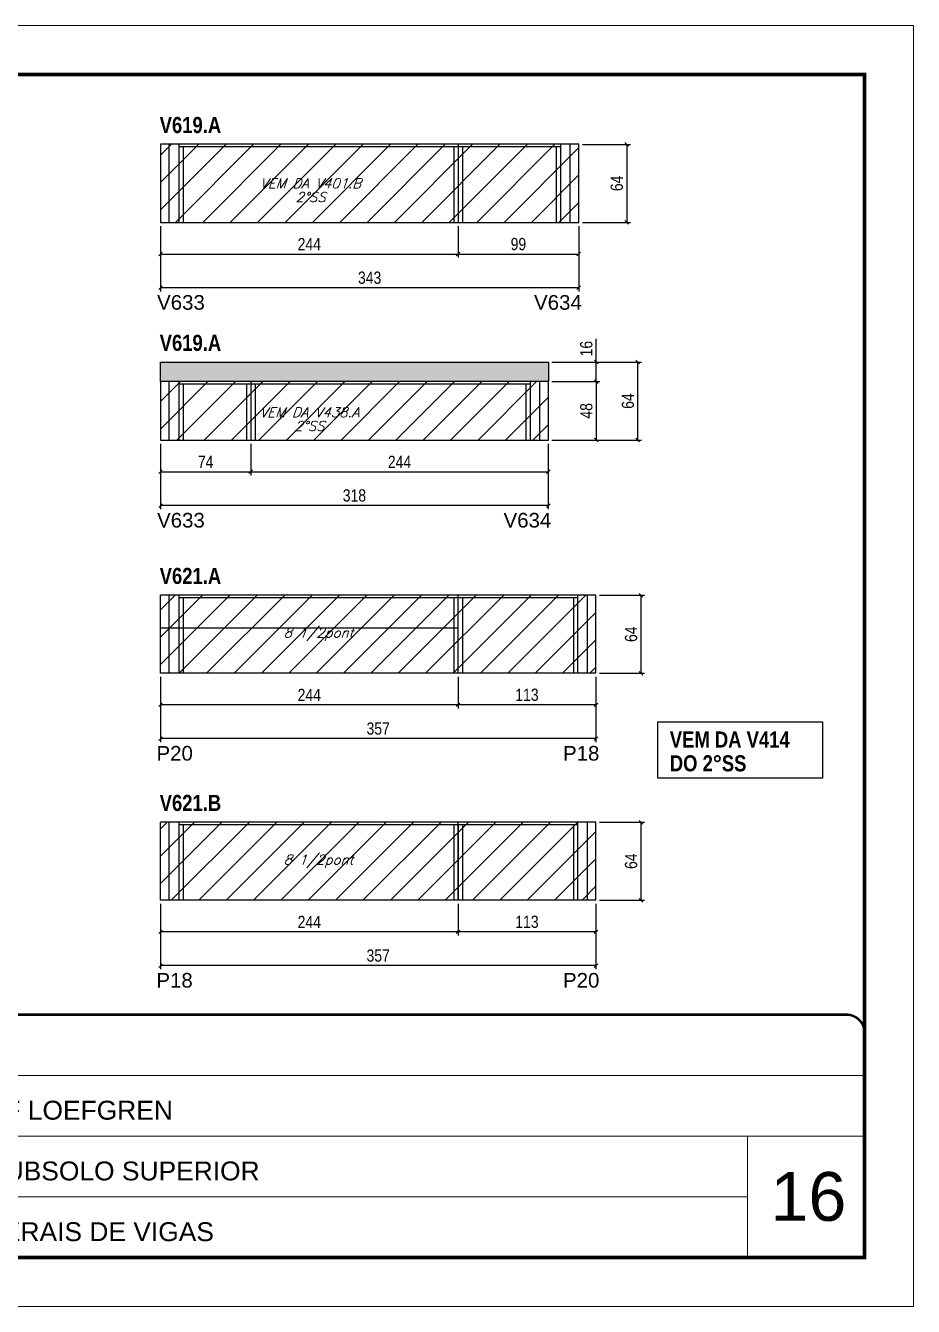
# Model space of a CAD drawing. Extents: x 3309 to 9590, y -2522 to 14608.
# Drawn here: x 8835 to 9563, y 10112 to 11162 of the extents above; entities that cross this region are included whole.
import ezdxf

# ---------------------------------------------------------------- set-up
doc = ezdxf.new("R2010")
doc.units = 0
doc.linetypes.add('CONTINUO', pattern=[0])
doc.linetypes.add('DASHED', pattern=[0.75, 0.5, -0.25])
for name, color, linetype in [('5', 5, 'Continuous'), ('COTA', 241, 'Continuous'), ('NOMENCLATURA', 7, 'Continuous'), ('Painéis', 200, 'Continuous'), ('SARR_2.2x7', 40, 'Continuous'), ('SARR_3.5x7', 81, 'Continuous'), ('texto', 7, 'Continuous')]:
    doc.layers.add(name, color=color, linetype=linetype)
for name, color, linetype, lineweight in [('CARIMBO', 255, 'Continuous', 9), ('Folhas', 255, 'Continuous', 9), ('Hachura', 251, 'Continuous', 9), ('SARRAFO DE PRESSAO', 251, 'DASHED', 9)]:
    doc.layers.add(name, color=color, linetype=linetype, lineweight=lineweight)
doc.styles.add('ARIAL', font='arial.ttf')
doc.styles.add('COTA TECNICA', font='techl___.ttf', dxfattribs={"height": 10})
doc.styles.add('Romans', font='romans.shx')
doc.styles.get("Standard").update_dxf_attribs({"font": 'arial.ttf'})
doc.styles.add('TECNICA', font='techb___.ttf', dxfattribs={"height": 10})
doc.dimstyles.new('PAINEL', dxfattribs={"dimtxt": 10, "dimasz": 3, "dimexe": 3, "dimexo": 3, "dimgap": 3, "dimtad": 1, "dimdec": 1, "dimzin": 12, "dimdsep": 46, "dimtxsty": 'COTA TECNICA', "dimblk1": 'OBLIQUE', "dimblk2": 'OBLIQUE', "dimsah": 1, "dimcen": 0.9, "dimclrd": 4, "dimclre": 4, "dimclrt": 240, "dimadec": 1, "dimazin": 3, "dimtfac": 1, "dimtdec": 1, "dimtmove": 0, "dimatfit": 3, "dimfxl": 1, "dimtolj": 1, "dimtzin": 12, "dimarcsym": 0})

# ---------------------------------------------------------------- blocks, each defined once
blk = doc.blocks.new('9999999999')
at = {"color": 30, "linetype": 'CONTINUO'}
for p, q in [((98564.6, 34379.6), (99584, 34379.6)), ((98564.6, 34329.8), (99488, 34329.8)), ((99584, 34329.8), (99488, 34329.8)), ((99488, 34329.8), (99488, 34230.2)), ((98564.6, 34280), (99488, 34280))]:
    blk.add_line(p, q, dxfattribs=at)
at = {"color": 30, "linetype": 'CONTINUO', "const_width": 2}
blk.add_lwpolyline([(99584, 34230.2), (99584, 34414.4, 0.414214), (99569, 34429.4), (98229, 34429.4, 0.414214), (98214, 34414.4), (98214, 34245.2, 0.414214), (98229, 34230.2), (99584, 34230.2)], format="xyb", dxfattribs=at)
at = {"layer": 'Folhas'}
blk.add_lwpolyline([(98139, 34190.2), (99624, 34190.2), (99624, 35240.2), (98139, 35240.2)], close=True, dxfattribs=at)
at = {"layer": 'Folhas', "color": 30, "const_width": 3}
blk.add_lwpolyline([(98214, 34230.2), (99584, 34230.2), (99584, 35200.2), (98214, 35200.2)], close=True, dxfattribs=at)
at = {"color": 7, "linetype": 'Continuous', "ltscale": 5, "style": 'ARIAL'}
for s, p in [('LEAF LOEFGREN', (98837.7, 34343.3)), ('1° SUBSOLO SUPERIOR', (98837.7, 34293.5)), ('LATERAIS DE VIGAS', (98837.7, 34243.7))]:
    blk.add_text(s, height=15.483, dxfattribs=at).set_placement(p)
blk = doc.blocks.new('_Oblique')
at = {"color": 0, "linetype": 'ByBlock', "lineweight": -2}
blk.add_line((-0.5, -0.5), (0.5, 0.5), dxfattribs=at)
blk = doc.blocks.new('*D369')
at = {"layer": 'COTA', "color": 4, "lineweight": -2, "transparency": 16777216}
for p, q in [((8945.5, 10997.8), (8945.5, 10944.2)), ((9288.5, 10997.8), (9288.5, 10944.2)), ((9288.5, 10947.2), (8945.5, 10947.2))]:
    blk.add_line(p, q, dxfattribs=at)
at = {"layer": 'Defpoints', "color": 0, "transparency": 16777216}
for p in [(8945.5, 11000.8, 0), (9288.5, 11000.8, 0), (8945.5, 10947.2)]:
    blk.add_point(p, dxfattribs=at)
at = {"layer": 'COTA', "color": 4, "lineweight": -2, "transparency": 16777216, "xscale": 3, "yscale": 3, "zscale": 3, "rotation": 180}
blk.add_blockref('_Oblique', (8945.5, 10947.2), dxfattribs=at)
at = {"layer": 'COTA', "color": 4, "lineweight": -2, "transparency": 16777216, "xscale": 3, "yscale": 3, "zscale": 3}
blk.add_blockref('_Oblique', (9288.5, 10947.2), dxfattribs=at)
at = {"layer": 'COTA', "color": 240, "transparency": 16777216, "insert": (9117, 10955.4), "char_height": 10, "attachment_point": 5, "style": 'COTA TECNICA'}
blk.add_mtext('\\A1;343', dxfattribs=at)
blk = doc.blocks.new('*D370')
at = {"layer": 'COTA', "color": 4, "lineweight": -2, "transparency": 16777216}
for p, q in [((9291.5, 11064.8), (9330.8, 11064.8)), ((9327.8, 11064.8), (9327.8, 11000.8)), ((9291.5, 11000.8), (9330.8, 11000.8))]:
    blk.add_line(p, q, dxfattribs=at)
at = {"layer": 'Defpoints', "color": 0, "transparency": 16777216}
for p in [(9288.5, 11064.8, 0), (9288.5, 11000.8, 0), (9327.8, 11000.8)]:
    blk.add_point(p, dxfattribs=at)
at = {"layer": 'COTA', "color": 4, "lineweight": -2, "transparency": 16777216, "xscale": 3, "yscale": 3, "zscale": 3}
for p, rotation in [((9327.8, 11064.8), 90), ((9327.8, 11000.8), 270)]:
    blk.add_blockref('_Oblique', p, dxfattribs=dict(at, rotation=rotation))
at = {"layer": 'COTA', "color": 240, "transparency": 16777216, "insert": (9319.7, 11032.8), "char_height": 10, "attachment_point": 5, "rotation": 90, "style": 'COTA TECNICA'}
blk.add_mtext('\\A1;64', dxfattribs=at)
blk = doc.blocks.new('*D367')
at = {"layer": 'COTA', "color": 4, "lineweight": -2, "transparency": 16777216}
for p, q in [((8945.5, 10997.8), (8945.5, 10971.9)), ((9189.5, 10997.8), (9189.5, 10971.9)), ((8945.5, 10974.9), (9189.5, 10974.9))]:
    blk.add_line(p, q, dxfattribs=at)
at = {"layer": 'Defpoints', "color": 0, "transparency": 16777216}
for p in [(8945.5, 11000.8, 0), (9189.5, 11000.8, 0), (9189.5, 10974.9)]:
    blk.add_point(p, dxfattribs=at)
at = {"layer": 'COTA', "color": 4, "lineweight": -2, "transparency": 16777216, "xscale": 3, "yscale": 3, "zscale": 3, "rotation": 180}
blk.add_blockref('_Oblique', (8945.5, 10974.9), dxfattribs=at)
at = {"layer": 'COTA', "color": 4, "lineweight": -2, "transparency": 16777216, "xscale": 3, "yscale": 3, "zscale": 3}
blk.add_blockref('_Oblique', (9189.5, 10974.9), dxfattribs=at)
at = {"layer": 'COTA', "color": 240, "transparency": 16777216, "insert": (9067.5, 10983), "char_height": 10, "attachment_point": 5, "style": 'COTA TECNICA'}
blk.add_mtext('\\A1;244', dxfattribs=at)
blk = doc.blocks.new('*D368')
at = {"layer": 'COTA', "color": 4, "lineweight": -2, "transparency": 16777216}
for p, q in [((9189.5, 10997.8), (9189.5, 10971.9)), ((9288.5, 10997.8), (9288.5, 10971.9)), ((9189.5, 10974.9), (9288.5, 10974.9))]:
    blk.add_line(p, q, dxfattribs=at)
at = {"layer": 'Defpoints', "color": 0, "transparency": 16777216}
for p in [(9189.5, 11000.8, 0), (9288.5, 11000.8, 0), (9288.5, 10974.9)]:
    blk.add_point(p, dxfattribs=at)
at = {"layer": 'COTA', "color": 4, "lineweight": -2, "transparency": 16777216, "xscale": 3, "yscale": 3, "zscale": 3, "rotation": 180}
blk.add_blockref('_Oblique', (9189.5, 10974.9), dxfattribs=at)
at = {"layer": 'COTA', "color": 4, "lineweight": -2, "transparency": 16777216, "xscale": 3, "yscale": 3, "zscale": 3}
blk.add_blockref('_Oblique', (9288.5, 10974.9), dxfattribs=at)
at = {"layer": 'COTA', "color": 240, "transparency": 16777216, "insert": (9239, 10983), "char_height": 10, "attachment_point": 5, "style": 'COTA TECNICA'}
blk.add_mtext('\\A1;99', dxfattribs=at)
blk = doc.blocks.new('*D371')
at = {"layer": 'COTA', "color": 4, "lineweight": -2, "transparency": 16777216}
for p, q in [((8945.5, 10819.3), (8945.5, 10765.7)), ((9263.5, 10819.3), (9263.5, 10765.7)), ((9263.5, 10768.7), (8945.5, 10768.7))]:
    blk.add_line(p, q, dxfattribs=at)
at = {"layer": 'Defpoints', "color": 0, "transparency": 16777216}
for p in [(8945.5, 10822.3, 0), (9263.5, 10822.3, 0), (8945.5, 10768.7)]:
    blk.add_point(p, dxfattribs=at)
at = {"layer": 'COTA', "color": 4, "lineweight": -2, "transparency": 16777216, "xscale": 3, "yscale": 3, "zscale": 3, "rotation": 180}
blk.add_blockref('_Oblique', (8945.5, 10768.7), dxfattribs=at)
at = {"layer": 'COTA', "color": 4, "lineweight": -2, "transparency": 16777216, "xscale": 3, "yscale": 3, "zscale": 3}
blk.add_blockref('_Oblique', (9263.5, 10768.7), dxfattribs=at)
at = {"layer": 'COTA', "color": 240, "transparency": 16777216, "insert": (9104.5, 10776.9), "char_height": 10, "attachment_point": 5, "style": 'COTA TECNICA'}
blk.add_mtext('\\A1;318', dxfattribs=at)
blk = doc.blocks.new('*D372')
at = {"layer": 'COTA', "color": 4, "lineweight": -2, "transparency": 16777216}
for p, q in [((9266.5, 10870.3), (9305.8, 10870.3)), ((9302.8, 10870.3), (9302.8, 10822.3)), ((9266.5, 10822.3), (9305.8, 10822.3))]:
    blk.add_line(p, q, dxfattribs=at)
at = {"layer": 'Defpoints', "color": 0, "transparency": 16777216}
for p in [(9263.5, 10870.3, 0), (9263.5, 10822.3, 0), (9302.8, 10822.3)]:
    blk.add_point(p, dxfattribs=at)
at = {"layer": 'COTA', "color": 4, "lineweight": -2, "transparency": 16777216, "xscale": 3, "yscale": 3, "zscale": 3}
for p, rotation in [((9302.8, 10870.3), 90), ((9302.8, 10822.3), 270)]:
    blk.add_blockref('_Oblique', p, dxfattribs=dict(at, rotation=rotation))
at = {"layer": 'COTA', "color": 240, "transparency": 16777216, "insert": (9294.7, 10846.3), "char_height": 10, "attachment_point": 5, "rotation": 90, "style": 'COTA TECNICA'}
blk.add_mtext('\\A1;48', dxfattribs=at)
blk = doc.blocks.new('*D373')
at = {"layer": 'COTA', "color": 4, "lineweight": -2, "transparency": 16777216}
for p, q in [((8945.5, 10819.3), (8945.5, 10793.4)), ((9019.5, 10819.3), (9019.5, 10793.4)), ((8945.5, 10796.4), (9019.5, 10796.4))]:
    blk.add_line(p, q, dxfattribs=at)
at = {"layer": 'Defpoints', "color": 0, "transparency": 16777216}
for p in [(8945.5, 10822.3, 0), (9019.5, 10822.3, 0), (9019.5, 10796.4)]:
    blk.add_point(p, dxfattribs=at)
at = {"layer": 'COTA', "color": 4, "lineweight": -2, "transparency": 16777216, "xscale": 3, "yscale": 3, "zscale": 3, "rotation": 180}
blk.add_blockref('_Oblique', (8945.5, 10796.4), dxfattribs=at)
at = {"layer": 'COTA', "color": 4, "lineweight": -2, "transparency": 16777216, "xscale": 3, "yscale": 3, "zscale": 3}
blk.add_blockref('_Oblique', (9019.5, 10796.4), dxfattribs=at)
at = {"layer": 'COTA', "color": 240, "transparency": 16777216, "insert": (8982.5, 10804.5), "char_height": 10, "attachment_point": 5, "style": 'COTA TECNICA'}
blk.add_mtext('\\A1;74', dxfattribs=at)
blk = doc.blocks.new('*D374')
at = {"layer": 'COTA', "color": 4, "lineweight": -2, "transparency": 16777216}
for p, q in [((9019.5, 10819.3), (9019.5, 10793.4)), ((9263.5, 10819.3), (9263.5, 10793.4)), ((9019.5, 10796.4), (9263.5, 10796.4))]:
    blk.add_line(p, q, dxfattribs=at)
at = {"layer": 'Defpoints', "color": 0, "transparency": 16777216}
for p in [(9019.5, 10822.3, 0), (9263.5, 10822.3, 0), (9263.5, 10796.4)]:
    blk.add_point(p, dxfattribs=at)
at = {"layer": 'COTA', "color": 4, "lineweight": -2, "transparency": 16777216, "xscale": 3, "yscale": 3, "zscale": 3, "rotation": 180}
blk.add_blockref('_Oblique', (9019.5, 10796.4), dxfattribs=at)
at = {"layer": 'COTA', "color": 4, "lineweight": -2, "transparency": 16777216, "xscale": 3, "yscale": 3, "zscale": 3}
blk.add_blockref('_Oblique', (9263.5, 10796.4), dxfattribs=at)
at = {"layer": 'COTA', "color": 240, "transparency": 16777216, "insert": (9141.5, 10804.5), "char_height": 10, "attachment_point": 5, "style": 'COTA TECNICA'}
blk.add_mtext('\\A1;244', dxfattribs=at)
blk = doc.blocks.new('*D375')
at = {"layer": 'COTA', "color": 4, "lineweight": -2, "transparency": 16777216}
for p, q in [((9302.8, 10886.3), (9302.8, 10905.3)), ((9266.5, 10886.3), (9305.8, 10886.3)), ((9302.8, 10870.3), (9302.8, 10886.3)), ((9266.5, 10870.3), (9305.8, 10870.3))]:
    blk.add_line(p, q, dxfattribs=at)
at = {"layer": 'Defpoints', "color": 0, "transparency": 16777216}
for p in [(9263.5, 10886.3), (9302.8, 10886.3), (9263.5, 10870.3)]:
    blk.add_point(p, dxfattribs=at)
at = {"layer": 'COTA', "color": 4, "lineweight": -2, "transparency": 16777216, "xscale": 3, "yscale": 3, "zscale": 3}
for p, rotation in [((9302.8, 10886.3), 90), ((9302.8, 10870.3), 270)]:
    blk.add_blockref('_Oblique', p, dxfattribs=dict(at, rotation=rotation))
at = {"layer": 'COTA', "color": 240, "transparency": 16777216, "insert": (9294.7, 10897.3), "char_height": 10, "attachment_point": 5, "rotation": 90, "style": 'COTA TECNICA'}
blk.add_mtext('\\A1;16', dxfattribs=at)
blk = doc.blocks.new('*D376')
at = {"layer": 'COTA', "color": 4, "lineweight": -2, "transparency": 16777216}
for p, q in [((9266.5, 10886.3), (9339.9, 10886.3)), ((9336.9, 10822.3), (9336.9, 10886.3)), ((9266.5, 10822.3), (9339.9, 10822.3))]:
    blk.add_line(p, q, dxfattribs=at)
at = {"layer": 'Defpoints', "color": 0, "transparency": 16777216}
for p in [(9263.5, 10886.3), (9336.9, 10886.3), (9263.5, 10822.3)]:
    blk.add_point(p, dxfattribs=at)
at = {"layer": 'COTA', "color": 4, "lineweight": -2, "transparency": 16777216, "xscale": 3, "yscale": 3, "zscale": 3}
for p, rotation in [((9336.9, 10886.3), 90), ((9336.9, 10822.3), 270)]:
    blk.add_blockref('_Oblique', p, dxfattribs=dict(at, rotation=rotation))
at = {"layer": 'COTA', "color": 240, "transparency": 16777216, "insert": (9328.8, 10854.3), "char_height": 10, "attachment_point": 5, "rotation": 90, "style": 'COTA TECNICA'}
blk.add_mtext('\\A1;64', dxfattribs=at)
blk = doc.blocks.new('*D377')
at = {"layer": 'COTA', "color": 4, "linetype": 'ByBlock', "lineweight": -2, "transparency": 16777216}
for p, q in [((9189.5, 10628.2), (9189.5, 10602.3)), ((9302.5, 10628.2), (9302.5, 10602.3)), ((9302.5, 10605.3), (9189.5, 10605.3))]:
    blk.add_line(p, q, dxfattribs=at)
at = {"layer": 'Defpoints', "color": 0, "linetype": 'ByBlock', "transparency": 16777216}
for p in [(9189.5, 10631.2), (9302.5, 10631.2), (9189.5, 10605.3)]:
    blk.add_point(p, dxfattribs=at)
at = {"layer": 'COTA', "color": 4, "linetype": 'ByBlock', "lineweight": -2, "transparency": 16777216, "xscale": 3, "yscale": 3, "zscale": 3, "rotation": 180}
blk.add_blockref('_Oblique', (9189.5, 10605.3), dxfattribs=at)
at = {"layer": 'COTA', "color": 4, "linetype": 'ByBlock', "lineweight": -2, "transparency": 16777216, "xscale": 3, "yscale": 3, "zscale": 3}
blk.add_blockref('_Oblique', (9302.5, 10605.3), dxfattribs=at)
at = {"layer": 'COTA', "color": 240, "linetype": 'ByBlock', "transparency": 16777216, "insert": (9246, 10613.5), "char_height": 10, "attachment_point": 5, "style": 'COTA TECNICA'}
blk.add_mtext('\\A1;113', dxfattribs=at)
blk = doc.blocks.new('*D378')
at = {"layer": 'COTA', "color": 4, "linetype": 'ByBlock', "lineweight": -2, "transparency": 16777216}
for p, q in [((8945.5, 10628.2), (8945.5, 10602.3)), ((9189.5, 10628.2), (9189.5, 10602.3)), ((9189.5, 10605.3), (8945.5, 10605.3))]:
    blk.add_line(p, q, dxfattribs=at)
at = {"layer": 'Defpoints', "color": 0, "linetype": 'ByBlock', "transparency": 16777216}
for p in [(8945.5, 10631.2), (9189.5, 10631.2), (8945.5, 10605.3)]:
    blk.add_point(p, dxfattribs=at)
at = {"layer": 'COTA', "color": 4, "linetype": 'ByBlock', "lineweight": -2, "transparency": 16777216, "xscale": 3, "yscale": 3, "zscale": 3, "rotation": 180}
blk.add_blockref('_Oblique', (8945.5, 10605.3), dxfattribs=at)
at = {"layer": 'COTA', "color": 4, "linetype": 'ByBlock', "lineweight": -2, "transparency": 16777216, "xscale": 3, "yscale": 3, "zscale": 3}
blk.add_blockref('_Oblique', (9189.5, 10605.3), dxfattribs=at)
at = {"layer": 'COTA', "color": 240, "linetype": 'ByBlock', "transparency": 16777216, "insert": (9067.5, 10613.4), "char_height": 10, "attachment_point": 5, "style": 'COTA TECNICA'}
blk.add_mtext('\\A1;244', dxfattribs=at)
blk = doc.blocks.new('*D381')
at = {"layer": 'COTA', "color": 4, "linetype": 'ByBlock', "lineweight": -2, "transparency": 16777216}
for p, q in [((8945.5, 10628.2), (8945.5, 10574.6)), ((9302.5, 10628.2), (9302.5, 10574.6)), ((9302.5, 10577.6), (8945.5, 10577.6))]:
    blk.add_line(p, q, dxfattribs=at)
at = {"layer": 'Defpoints', "color": 0, "linetype": 'ByBlock', "transparency": 16777216}
for p in [(8945.5, 10631.2), (9302.5, 10631.2), (8945.5, 10577.6)]:
    blk.add_point(p, dxfattribs=at)
at = {"layer": 'COTA', "color": 4, "linetype": 'ByBlock', "lineweight": -2, "transparency": 16777216, "xscale": 3, "yscale": 3, "zscale": 3, "rotation": 180}
blk.add_blockref('_Oblique', (8945.5, 10577.6), dxfattribs=at)
at = {"layer": 'COTA', "color": 4, "linetype": 'ByBlock', "lineweight": -2, "transparency": 16777216, "xscale": 3, "yscale": 3, "zscale": 3}
blk.add_blockref('_Oblique', (9302.5, 10577.6), dxfattribs=at)
at = {"layer": 'COTA', "color": 240, "linetype": 'ByBlock', "transparency": 16777216, "insert": (9124, 10585.8), "char_height": 10, "attachment_point": 5, "style": 'COTA TECNICA'}
blk.add_mtext('\\A1;357', dxfattribs=at)
blk = doc.blocks.new('*D382')
at = {"layer": 'COTA', "color": 4, "lineweight": -2, "transparency": 16777216}
for p, q in [((9305.5, 10695.2), (9342.5, 10695.2)), ((9339.5, 10695.2), (9339.5, 10631.2)), ((9305.5, 10631.2), (9342.5, 10631.2))]:
    blk.add_line(p, q, dxfattribs=at)
at = {"layer": 'Defpoints', "color": 0, "transparency": 16777216}
for p in [(9302.5, 10695.2, 0), (9302.5, 10631.2, 0), (9339.5, 10631.2)]:
    blk.add_point(p, dxfattribs=at)
at = {"layer": 'COTA', "color": 4, "lineweight": -2, "transparency": 16777216, "xscale": 3, "yscale": 3, "zscale": 3}
for p, rotation in [((9339.5, 10695.2), 90), ((9339.5, 10631.2), 270)]:
    blk.add_blockref('_Oblique', p, dxfattribs=dict(at, rotation=rotation))
at = {"layer": 'COTA', "color": 240, "transparency": 16777216, "insert": (9331.4, 10663.2), "char_height": 10, "attachment_point": 5, "rotation": 90, "style": 'COTA TECNICA'}
blk.add_mtext('\\A1;64', dxfattribs=at)
blk = doc.blocks.new('*D379')
at = {"layer": 'COTA', "color": 4, "linetype": 'ByBlock', "lineweight": -2, "transparency": 16777216}
for p, q in [((9189.5, 10442.1), (9189.5, 10416.2)), ((9302.5, 10442.1), (9302.5, 10416.2)), ((9302.5, 10419.2), (9189.5, 10419.2))]:
    blk.add_line(p, q, dxfattribs=at)
at = {"layer": 'Defpoints', "color": 0, "linetype": 'ByBlock', "transparency": 16777216}
for p in [(9189.5, 10445.1), (9302.5, 10445.1), (9189.5, 10419.2)]:
    blk.add_point(p, dxfattribs=at)
at = {"layer": 'COTA', "color": 4, "linetype": 'ByBlock', "lineweight": -2, "transparency": 16777216, "xscale": 3, "yscale": 3, "zscale": 3, "rotation": 180}
blk.add_blockref('_Oblique', (9189.5, 10419.2), dxfattribs=at)
at = {"layer": 'COTA', "color": 4, "linetype": 'ByBlock', "lineweight": -2, "transparency": 16777216, "xscale": 3, "yscale": 3, "zscale": 3}
blk.add_blockref('_Oblique', (9302.5, 10419.2), dxfattribs=at)
at = {"layer": 'COTA', "color": 240, "linetype": 'ByBlock', "transparency": 16777216, "insert": (9246, 10427.4), "char_height": 10, "attachment_point": 5, "style": 'COTA TECNICA'}
blk.add_mtext('\\A1;113', dxfattribs=at)
blk = doc.blocks.new('*D380')
at = {"layer": 'COTA', "color": 4, "linetype": 'ByBlock', "lineweight": -2, "transparency": 16777216}
for p, q in [((8945.5, 10442.1), (8945.5, 10416.2)), ((9189.5, 10442.1), (9189.5, 10416.2)), ((9189.5, 10419.2), (8945.5, 10419.2))]:
    blk.add_line(p, q, dxfattribs=at)
at = {"layer": 'Defpoints', "color": 0, "linetype": 'ByBlock', "transparency": 16777216}
for p in [(8945.5, 10445.1), (9189.5, 10445.1), (8945.5, 10419.2)]:
    blk.add_point(p, dxfattribs=at)
at = {"layer": 'COTA', "color": 4, "linetype": 'ByBlock', "lineweight": -2, "transparency": 16777216, "xscale": 3, "yscale": 3, "zscale": 3, "rotation": 180}
blk.add_blockref('_Oblique', (8945.5, 10419.2), dxfattribs=at)
at = {"layer": 'COTA', "color": 4, "linetype": 'ByBlock', "lineweight": -2, "transparency": 16777216, "xscale": 3, "yscale": 3, "zscale": 3}
blk.add_blockref('_Oblique', (9189.5, 10419.2), dxfattribs=at)
at = {"layer": 'COTA', "color": 240, "linetype": 'ByBlock', "transparency": 16777216, "insert": (9067.5, 10427.3), "char_height": 10, "attachment_point": 5, "style": 'COTA TECNICA'}
blk.add_mtext('\\A1;244', dxfattribs=at)
blk = doc.blocks.new('*D383')
at = {"layer": 'COTA', "color": 4, "linetype": 'ByBlock', "lineweight": -2, "transparency": 16777216}
for p, q in [((8945.5, 10442.1), (8945.5, 10388.5)), ((9302.5, 10442.1), (9302.5, 10388.5)), ((9302.5, 10391.5), (8945.5, 10391.5))]:
    blk.add_line(p, q, dxfattribs=at)
at = {"layer": 'Defpoints', "color": 0, "linetype": 'ByBlock', "transparency": 16777216}
for p in [(8945.5, 10445.1), (9302.5, 10445.1), (8945.5, 10391.5)]:
    blk.add_point(p, dxfattribs=at)
at = {"layer": 'COTA', "color": 4, "linetype": 'ByBlock', "lineweight": -2, "transparency": 16777216, "xscale": 3, "yscale": 3, "zscale": 3, "rotation": 180}
blk.add_blockref('_Oblique', (8945.5, 10391.5), dxfattribs=at)
at = {"layer": 'COTA', "color": 4, "linetype": 'ByBlock', "lineweight": -2, "transparency": 16777216, "xscale": 3, "yscale": 3, "zscale": 3}
blk.add_blockref('_Oblique', (9302.5, 10391.5), dxfattribs=at)
at = {"layer": 'COTA', "color": 240, "linetype": 'ByBlock', "transparency": 16777216, "insert": (9124, 10399.7), "char_height": 10, "attachment_point": 5, "style": 'COTA TECNICA'}
blk.add_mtext('\\A1;357', dxfattribs=at)
blk = doc.blocks.new('*D384')
at = {"layer": 'COTA', "color": 4, "lineweight": -2, "transparency": 16777216}
for p, q in [((9305.5, 10509.1), (9342.5, 10509.1)), ((9339.5, 10509.1), (9339.5, 10445.1)), ((9305.5, 10445.1), (9342.5, 10445.1))]:
    blk.add_line(p, q, dxfattribs=at)
at = {"layer": 'Defpoints', "color": 0, "transparency": 16777216}
for p in [(9302.5, 10509.1, 0), (9302.5, 10445.1, 0), (9339.5, 10445.1)]:
    blk.add_point(p, dxfattribs=at)
at = {"layer": 'COTA', "color": 4, "lineweight": -2, "transparency": 16777216, "xscale": 3, "yscale": 3, "zscale": 3}
for p, rotation in [((9339.5, 10509.1), 90), ((9339.5, 10445.1), 270)]:
    blk.add_blockref('_Oblique', p, dxfattribs=dict(at, rotation=rotation))
at = {"layer": 'COTA', "color": 240, "transparency": 16777216, "insert": (9331.4, 10477.1), "char_height": 10, "attachment_point": 5, "rotation": 90, "style": 'COTA TECNICA'}
blk.add_mtext('\\A1;64', dxfattribs=at)

msp = doc.modelspace()

# ---------------------------------------------------------------- hatches: boundary and pattern name
at = {"layer": 'COTA'}
h = msp.add_hatch(dxfattribs=at)
h.set_pattern_fill('AR-CONC', color=256, scale=0.03)
h.set_pattern_definition([(50, (1585, 41.6747), (5.46554, -0.4781726), [0.5715, -6.2865]), (355, (1585, 41.6747), (-1.0573026, 5.7317054), [0.4572, -5.0292175]), (100.451445, (1585.4555, 41.635), (4.4082374, 5.2535326), [0.4857003, -5.3427073]), (46.1842, (1585, 43.199), (8.1323712, -1.26127), [0.85725, -9.42975]), (96.63556, (1585.678, 43.0936), (7.122124, 7.4227837), [0.7285507, -8.014068]), (351.18415, (1585, 43.199), (7.122124, 7.422784), [0.685799, -7.543792]), (21, (1585.762, 42.8177), (4.5484317, -3.067956), [0.5715, -6.2865]), (326, (1585.762, 42.8177), (1.8540609, 5.525639), [0.4572, -5.0292]), (71.451445, (1586.141, 42.562), (6.4024926, 2.457683), [0.4857003, -5.3426981]), (37.5, (1585, 41.6747), (0.0926581, 2.53665117), [0, -4.96824, 0, -5.1054, 0, -5.04825]), (7.5, (1585, 41.6747), (2.0045899, 3.00541724), [0, -2.91084, 0, -4.85394, 0, -1.92405]), (327.5, (1583.3007, 41.6747), (4.06771786, -0.17186232), [0, -1.905, 0, -5.9436, 0, -7.8867]), (317.5, (1582.5387, 41.6747), (4.4438754, 0.7627947), [0, -2.4765, 0, -3.94716, 0, -5.6007])])
h.paths.add_polyline_path([(8945.54, 10886.3), (8945.54, 10870.3), (9263.54, 10870.3), (9263.54, 10886.3)])
at = {"layer": 'Hachura', "linetype": 'ByBlock'}
h = msp.add_hatch(dxfattribs=at)
h.set_pattern_fill('ANSI31', color=256, scale=5)
h.paths.add_polyline_path([(8945.54, 11064.83), (8945.54, 11000.83), (9189.54, 11000.83), (9189.54, 11064.83)])
h.paths.add_polyline_path([(9288.54, 11000.83), (9288.54, 11064.83), (9189.54, 11064.83), (9189.54, 11000.83)])
h.paths.add_polyline_path([(9263.54, 10822.3), (9263.54, 10870.3), (9019.54, 10870.3), (9019.54, 10822.3)])
h.paths.add_polyline_path([(9019.54, 10822.3), (9019.54, 10870.3), (8945.54, 10870.3), (8945.54, 10822.3)])
h = msp.add_hatch(dxfattribs=at)
h.set_pattern_fill('ANSI31', color=256, scale=5)
h.set_pattern_definition([(45, (1585, 0), (-11.22532, 11.22532), [])])
h.paths.add_polyline_path([(9189.54, 10695.21), (8945.54, 10695.21), (8945.54, 10668.21), (9189.54, 10668.21)])
h.paths.add_polyline_path([(9189.54, 10668.21), (8945.54, 10668.21), (8945.54, 10631.21), (9189.54, 10631.21)])
h.paths.add_polyline_path([(9302.54, 10695.21), (9189.54, 10695.21), (9189.54, 10668.21), (9189.54, 10631.21), (9302.54, 10631.21)])
h.paths.add_polyline_path([(9302.54, 10509.11), (9189.54, 10509.11), (9189.54, 10445.11), (9302.54, 10445.11)])
h.paths.add_polyline_path([(9189.54, 10509.11), (8945.54, 10509.11), (8945.54, 10445.11), (9189.54, 10445.11)])

# ---------------------------------------------------------------- linework, layer by layer
at = {"layer": 'COTA'}
for p, q in [((8945.54, 10870.3), (8945.54, 10886.3)), ((8945.54, 10886.3), (9263.54, 10886.3)), ((9263.54, 10886.3), (9263.54, 10870.3))]:
    msp.add_line(p, q, dxfattribs=at)
at = {"layer": 'NOMENCLATURA'}
msp.add_lwpolyline([(9353.28, 10591.46), (9488.44, 10591.46), (9488.44, 10545.19), (9353.28, 10545.19)], close=True, dxfattribs=at)
at = {"layer": 'Painéis', "linetype": 'ByBlock'}
for p, q in [((9288.54, 11064.83), (8945.54, 11064.83)), ((8945.54, 11064.83), (8945.54, 11000.83)), ((9189.54, 11064.83), (9189.54, 11000.83)), ((9288.54, 11000.83), (9288.54, 11064.83)), ((8945.54, 11000.83), (9288.54, 11000.83)), ((9263.54, 10870.3), (8945.54, 10870.3)), ((8945.54, 10870.3), (8945.54, 10822.3)), ((9019.54, 10870.3), (9019.54, 10822.3)), ((9263.54, 10822.3), (9263.54, 10870.3)), ((8945.54, 10822.3), (9263.54, 10822.3)), ((9302.54, 10695.21, 0), (8945.54, 10695.21, 0)), ((8945.54, 10631.21, 0), (8945.54, 10695.21, 0)), ((9189.54, 10631.21, 0), (9189.54, 10695.21, 0)), ((9302.54, 10631.21, 0), (9302.54, 10695.21, 0)), ((9189.54, 10668.21, 0), (8945.54, 10668.21, 0)), ((9302.54, 10631.21, 0), (8945.54, 10631.21, 0)), ((9302.54, 10509.11, 0), (8945.54, 10509.11, 0)), ((8945.54, 10445.11, 0), (8945.54, 10509.11, 0)), ((9189.54, 10445.11, 0), (9189.54, 10509.11, 0)), ((9302.54, 10445.11, 0), (9302.54, 10509.11, 0)), ((9302.54, 10445.11, 0), (8945.54, 10445.11, 0))]:
    msp.add_line(p, q, dxfattribs=at)
at = {"layer": 'SARR_2.2x7', "linetype": 'Continuous'}
for p, q in [((8952.54, 11000.83), (8952.54, 11064.83)), ((9189.54, 11062.63), (8960.54, 11062.63)), ((9273.54, 11062.63), (9189.54, 11062.63)), ((9281.54, 11000.83), (9281.54, 11064.83)), ((8952.54, 10822.3), (8952.54, 10870.3)), ((9019.54, 10868.1), (8960.54, 10868.1)), ((9248.54, 10868.1), (9019.54, 10868.1)), ((9256.54, 10822.3), (9256.54, 10870.3)), ((8952.54, 10631.21, 0), (8952.54, 10695.21, 0)), ((9189.54, 10693.01, 0), (8960.54, 10693.01, 0)), ((9287.54, 10693.01, 0), (9189.54, 10693.01, 0)), ((9295.54, 10631.21, 0), (9295.54, 10695.21, 0)), ((8952.54, 10445.11, 0), (8952.54, 10509.11, 0)), ((9189.54, 10506.91, 0), (8960.54, 10506.91, 0)), ((9287.54, 10506.91, 0), (9189.54, 10506.91, 0)), ((9295.54, 10445.11, 0), (9295.54, 10509.11, 0))]:
    msp.add_line(p, q, dxfattribs=at)
at = {"layer": 'SARR_3.5x7'}
for p, q in [((8960.54, 11064.83), (8960.54, 11000.83)), ((8964.04, 11062.63), (8964.04, 11000.83)), ((9186.04, 11062.63), (9186.04, 11000.83)), ((9193.04, 11062.63), (9193.04, 11000.83)), ((9270.04, 11062.63), (9270.04, 11000.83)), ((9273.54, 11064.83), (9273.54, 11000.83)), ((8960.54, 10870.3), (8960.54, 10822.3)), ((8964.04, 10868.1), (8964.04, 10822.3)), ((9016.04, 10868.1), (9016.04, 10822.3)), ((9023.04, 10868.1), (9023.04, 10822.3)), ((9245.04, 10868.1), (9245.04, 10822.3)), ((9248.54, 10870.3), (9248.54, 10822.3)), ((8960.54, 10695.21, 0), (8960.54, 10631.21, 0)), ((8964.04, 10693.01, 0), (8964.04, 10631.21, 0)), ((9186.04, 10693.01, 0), (9186.04, 10631.21, 0)), ((9193.04, 10693.01, 0), (9193.04, 10631.21, 0)), ((9284.04, 10693.01, 0), (9284.04, 10631.21, 0)), ((9287.54, 10695.21, 0), (9287.54, 10631.21, 0)), ((8960.54, 10509.11, 0), (8960.54, 10445.11, 0)), ((8964.04, 10506.91, 0), (8964.04, 10445.11, 0)), ((9186.04, 10506.91, 0), (9186.04, 10445.11, 0)), ((9189.54, 10506.91, 0), (9189.54, 10445.11, 0)), ((9193.04, 10506.91, 0), (9193.04, 10445.11, 0)), ((9284.04, 10506.91, 0), (9284.04, 10445.11, 0)), ((9287.54, 10509.11, 0), (9287.54, 10445.11, 0))]:
    msp.add_line(p, q, dxfattribs=at)

# ---------------------------------------------------------------- block references
at = {"layer": 'SARRAFO DE PRESSAO', "color": 6, "linetype": 'ByBlock'}
msp.add_blockref('9999999999', (-90061.11, -24078.07), dxfattribs=at)

# ---------------------------------------------------------------- texts
at = {"layer": '5', "linetype": 'Continuous'}
for s, rotation, p in [('V633', 0.00004, (8942.69, 10929.2)), ('V634', 0.00004, (9251.81, 10929.2)), ('V633', 0.00004, (8942.69, 10750.66)), ('V634', 0.00004, (9226.81, 10750.66)), ('P20', 359.99996, (8942.21, 10559.58, 0)), ('P18', 0.00004, (9275.57, 10559.58, 0)), ('P18', 359.99996, (8942.13, 10373.47, 0)), ('P20', 0.00004, (9275.56, 10373.47, 0))]:
    msp.add_text(s, height=12, rotation=rotation, dxfattribs=at).set_placement(p)
at = {"layer": 'CARIMBO', "style": 'ARIAL'}
msp.add_text('16', height=40, dxfattribs=at).set_placement((9445.73, 10182.28))
at = {"layer": 'NOMENCLATURA', "style": 'TECNICA'}
for s, p in [('V619.A', (8944.82, 11074.02, 0)), ('V619.A', (8944.82, 10895.49, 0)), ('V621.A', (8944.82, 10704.4, 0)), ('VEM DA V414', (9363.13, 10570.24)), ('DO 2°SS', (9363.13, 10550.77)), ('V621.B', (8944.82, 10518.29, 0))]:
    msp.add_text(s, height=13.2, dxfattribs=at).set_placement(p)
at = {"layer": 'texto', "color": 2, "char_height": 8, "attachment_point": 5, "style": 'Romans'}
for s, insert in [('{\\Q19;\\C256;VEM DA V401.B}', (9068.54, 11032.83)), ('{\\Q19;\\C256;2°SS}', (9068.54, 11021.55)), ('{\\Q19;\\C256;VEM DA V438.A}', (9067.54, 10845.19)), ('{\\Q19;\\C256;2°SS}', (9067.54, 10833.91)), ('{\\Q19;\\C256;8 1/2pont}', (9075.04, 10663.21, 0)), ('{\\Q19;\\C256;8 1/2pont}', (9075.04, 10477.11, 0))]:
    msp.add_mtext(s, dxfattribs=dict(at, insert=insert))

# ---------------------------------------------------------------- dimensions: what is measured, and where the dimension line sits
at = {"layer": 'COTA'}
for base, p1, p2, picture, middle in [((9327.8, 11000.83, 0), (9288.54, 11064.83), (9288.54, 11000.83), '*D370', (9319.7, 11032.83, 0)), ((9302.8, 10886.3), (9263.54, 10870.3), (9263.54, 10886.3), '*D375', (9294.7, 10897.31)), ((9336.93, 10886.3), (9263.54, 10822.3), (9263.54, 10886.3), '*D376', (9328.82, 10854.3)), ((9302.8, 10822.3, 0), (9263.54, 10870.3), (9263.54, 10822.3), '*D372', (9294.71, 10846.3, 0)), ((9339.53, 10631.21, 0), (9302.54, 10695.21, 0), (9302.54, 10631.21, 0), '*D382', (9331.43, 10663.21, 0)), ((9339.53, 10445.11, 0), (9302.54, 10509.11, 0), (9302.54, 10445.11, 0), '*D384', (9331.43, 10477.11, 0))]:
    dim = msp.add_linear_dim(base=base, p1=p1, p2=p2, angle=90, dimstyle='PAINEL', dxfattribs=at)
    dim.commit()
    dim.dimension.update_dxf_attribs({"geometry": picture, "text_midpoint": middle})
for base, p1, p2, picture, middle in [((8945.54, 10947.21, 0), (9288.54, 11000.83), (8945.54, 11000.83), '*D369', (9117.04, 10955.43, 0)), ((9189.54, 10974.92, 0), (8945.54, 11000.83), (9189.54, 11000.83), '*D367', (9067.54, 10982.99, 0)), ((8945.54, 10768.68, 0), (9263.54, 10822.3), (8945.54, 10822.3), '*D371', (9104.54, 10776.92, 0)), ((9019.54, 10796.39, 0), (8945.54, 10822.3), (9019.54, 10822.3), '*D373', (8982.54, 10804.46, 0))]:
    dim = msp.add_linear_dim(base=base, p1=p1, p2=p2, dimstyle='PAINEL', dxfattribs=at)
    dim.commit()
    dim.dimension.update_dxf_attribs({"geometry": picture, "text_midpoint": middle})
for base, p1, p2, picture, middle in [((9288.54, 10974.92, 0), (9189.54, 11000.83), (9288.54, 11000.83), '*D368', (9239.04, 10983, 0)), ((9263.54, 10796.39, 0), (9019.54, 10822.3), (9263.54, 10822.3), '*D374', (9141.54, 10804.46, 0))]:
    dim = msp.add_linear_dim(base=base, p1=p1, p2=p2, dimstyle='PAINEL', override={"dimtmove": 1}, dxfattribs=at)
    dim.commit()
    dim.dimension.update_dxf_attribs({"geometry": picture, "text_midpoint": middle})
at = {"layer": 'COTA', "linetype": 'ByBlock'}
for base, p1, p2, picture, middle in [((8945.54, 10605.3, 0), (9189.54, 10631.21, 0), (8945.54, 10631.21, 0), '*D378', (9067.54, 10613.37, 0)), ((8945.54, 10419.19, 0), (9189.54, 10445.11, 0), (8945.54, 10445.11, 0), '*D380', (9067.54, 10427.26, 0))]:
    dim = msp.add_linear_dim(base=base, p1=p1, p2=p2, angle=180, dimstyle='PAINEL', override={"dimtmove": 1}, dxfattribs=at)
    dim.commit()
    dim.dimension.update_dxf_attribs({"geometry": picture, "text_midpoint": middle})
for base, p1, p2, picture, middle in [((8945.54, 10577.59, 0), (9302.54, 10631.21, 0), (8945.54, 10631.21, 0), '*D381', (9124.04, 10585.81, 0)), ((9189.54, 10605.3, 0), (9302.54, 10631.21, 0), (9189.54, 10631.21, 0), '*D377', (9246.04, 10613.52, 0)), ((8945.54, 10391.48, 0), (9302.54, 10445.11, 0), (8945.54, 10445.11, 0), '*D383', (9124.04, 10399.7, 0)), ((9189.54, 10419.19, 0), (9302.54, 10445.11, 0), (9189.54, 10445.11, 0), '*D379', (9246.04, 10427.41, 0))]:
    dim = msp.add_linear_dim(base=base, p1=p1, p2=p2, angle=180, dimstyle='PAINEL', dxfattribs=at)
    dim.commit()
    dim.dimension.update_dxf_attribs({"geometry": picture, "text_midpoint": middle})

doc.saveas('drawing.dxf')
